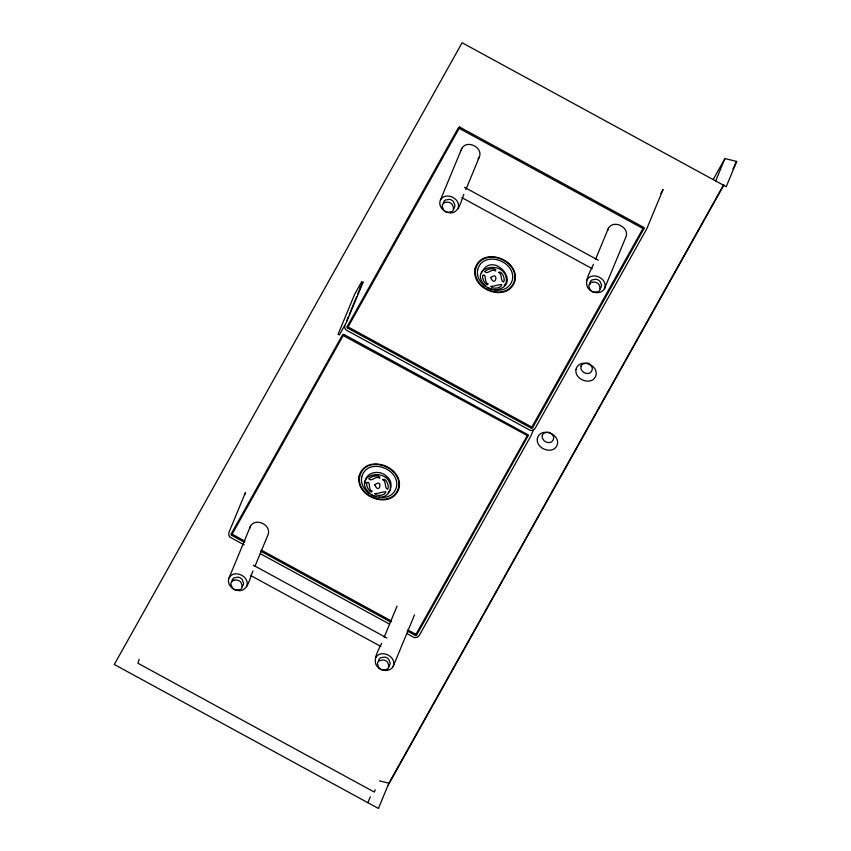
<?xml version="1.0" encoding="UTF-8"?>
<svg xmlns="http://www.w3.org/2000/svg" width="851" height="851" viewBox="0 0 851 851"><rect width="100%" height="100%" fill="white"/><g stroke="black" fill="none" stroke-linecap="round" stroke-linejoin="round"><path stroke-width="1.28" d="M365.398 483.177C364.388 471.954 379.94 469.316 386.535 476.283C395.545 482.655 390.024 498.707 378.78 497.218M390.322 489.378C392.832 465.997 350.346 472.858 369.313 493.303M506.26 282.128C508.77 258.747 466.284 265.608 485.24 286.053M244.78 494.718L245.588 492.314M344.783 325.561L344.761 328.178L346.176 330.039L529.992 430.234L531.843 430.532L533.822 429.617M255.002 566.202L267.927 535.002C272.139 525.312 255.704 517.004 250.46 526.226L229.089 577.818C226.653 583.222 231.376 589.073 236.631 590.307C247.971 593.296 249.566 577.989 253.013 571.01M249.832 528.237L250.46 526.226M246.556 586.605C250.768 576.914 234.323 568.596 229.089 577.818M465.848 189.613L479.262 157.212C483.474 147.521 467.039 139.202 461.795 148.425L440.424 200.028C437.988 205.431 442.711 211.282 447.966 212.505C458.753 215.463 460.816 201.293 463.859 194.411M461.168 150.446L461.795 148.425M457.891 208.814C462.104 199.123 445.669 190.805 440.424 200.028M381.642 643.313C378.163 650.738 369.696 663.94 380.833 669.312C384.886 671.418 390.832 670.865 393.141 666.503L414.511 614.901M393.141 666.503C397.353 656.812 380.908 648.494 375.674 657.717M593.466 264.321C590.211 272.075 580.552 285.798 592.168 291.51C596.221 293.627 602.168 293.074 604.476 288.712L625.847 237.11C630.059 227.419 613.624 219.101 608.38 228.323L595.455 259.523M607.752 230.334L608.38 228.323M604.476 288.712C608.688 279.011 592.253 270.703 587.009 279.926M481.453 272.969C492.835 248.354 524.748 286.574 494.718 289.968M343.613 334.305L342.389 335.145L231.376 533.598L231.302 535.077M459.551 127.054L458.327 127.905L347.304 326.358L347.24 327.826M415.618 635.527L416.841 634.686L527.854 436.233L527.928 434.765M531.673 428.298L532.769 427.447L643.792 228.993L643.856 227.515M245.29 492.899L229.025 532.194L228.706 534.758L229.844 537.034M346.697 320.721L348.197 317.093M349.197 314.668L356.718 296.531M357.718 294.116L360.718 286.861M384.12 637.314L397.045 606.114M367.866 802.695L370.302 796.802M375.238 789.792L374.302 792.068L137.915 663.227L139.149 659.291M533.62 429.425L530.822 436.052L419.383 635.218M723.712 184.646L388.886 783.186L378.429 808.45L114.311 664.493L462.114 42.752L726.222 186.709L736.689 161.445L724.935 158.563L713.255 179.433M715.659 180.955L724.935 158.563M361.888 281.373L354.644 294.318L338.081 334.305L339.347 334.986L346.591 322.04L363.154 282.064L360.133 287.457M660.844 193.571L663.078 189.528L646.76 228.802L535.311 427.979M734.743 164.934L736.689 161.445M387.705 786.058L723.818 185.199M732.902 168.955L735.498 164.317M478.039 158.924L479.262 157.212M504.196 285.362L505.994 283.096M388.258 492.612L390.056 490.336M534.832 428.649L533.939 429.521M418.894 635.899L418.001 636.771M417.405 637.197L414.48 637.676L407.076 633.676M387.141 669.312L382.961 670.056A6.904 6.563 22.5 0 1 378.929 667.822L377.418 663.918A4.553 4.329 22.5 0 1 379.301 660.642L383.482 659.897A6.904 6.563 22.5 0 1 387.503 662.121L389.024 666.025A4.553 4.329 22.5 0 1 387.141 669.312M379.493 780.878L388.886 783.186M643.93 228.717L643.016 228.451L531.843 427.181L532.609 427.713M527.992 435.957L343.187 335.549L232.1 534.247L231.227 533.875M487.719 287.755L492.123 289.574M587.913 363.154L589.605 363.845M371.791 495.005L376.185 496.824M347.165 326.635L348.038 326.997L459.21 128.256L458.487 127.639M464.54 187.337L598.327 260.257M461.891 197.655L592.19 268.671M244.992 541.193L232.089 534.141L231.387 535.151L244.375 542.247M261.268 550.054L391.46 621.017M407.735 629.889L416.011 634.389L415.501 635.506L407.15 630.974M260.651 551.118L390.875 622.102M230.238 537.289L244.205 544.895M260.491 553.778L389.63 624.155M253.204 565.128L386.992 638.048M250.556 575.446L380.854 646.462M416.682 634.952L415.916 634.431L527.833 434.68L343.942 334.432L343.187 335.549L342.549 334.879M590.073 284.617L589.945 283.266A4.553 4.329 22.5 0 1 591.828 279.979L596.008 279.234A6.904 6.563 22.5 0 1 600.029 281.468L601.551 285.362A4.553 4.329 22.5 0 1 599.668 288.649M378.599 661.057A4.553 4.329 22.5 0 1 380.482 657.77L384.663 657.025A6.904 6.563 22.5 0 1 388.694 659.259L390.205 663.163A4.553 4.329 22.5 0 1 388.322 666.439M232.015 581.159A4.553 4.329 22.5 0 1 233.908 577.872L238.078 577.127A6.904 6.563 22.5 0 1 242.109 579.361L243.62 583.265A4.553 4.329 22.5 0 1 241.737 586.552M453.083 208.761A4.553 4.329 22.5 0 0 454.966 205.474L453.445 201.57A6.904 6.563 22.5 0 0 449.424 199.336L445.243 200.081A4.553 4.329 22.5 0 0 443.36 203.368M359.09 476.092C354.973 497.814 392.736 510.611 399.14 487.719C403.257 466.008 365.505 453.2 359.09 476.092M359.686 476.198C355.686 497.324 392.407 509.77 398.64 487.517C402.64 466.391 365.919 453.945 359.686 476.198M361.739 476.858C358.154 495.761 390.917 506.813 396.492 486.953C400.066 468.103 367.302 456.998 361.739 476.858M366.983 482.602C365.026 484.91 371.1 495.559 372.164 491.016C367.706 490.495 370.962 480.326 366.983 482.602M369.079 478.858C370.94 482.421 376.312 475.081 379.748 478.23C380.886 474.135 370.196 476.198 369.079 478.858M374.823 484.879C379.525 495.878 383.45 477.698 374.823 484.879M374.961 493.623C376.397 497.005 385.801 495.303 385.865 491.804C382.865 491.548 378.099 493.75 374.961 493.623M382.78 479.645C386.769 481.326 384.131 488.665 387.726 489.251C389.609 486.857 386.194 477.39 382.78 479.645M475.028 268.842C470.911 290.563 508.664 303.36 515.078 280.479C519.195 258.757 481.432 245.96 475.028 268.842M475.624 268.959C471.624 290.074 508.334 302.52 514.568 280.266C518.578 259.14 481.857 246.694 475.624 268.959M477.677 269.618C474.081 288.51 506.856 299.563 512.43 279.702C515.993 260.863 483.23 249.758 477.677 269.618M482.921 275.352C480.953 277.66 487.038 288.308 488.102 283.766C483.634 283.245 486.9 273.075 482.921 275.352M485.006 271.607C486.878 275.181 492.24 267.831 495.686 270.98C496.824 266.895 486.123 268.959 485.006 271.607M490.75 277.628C495.452 288.638 499.388 270.448 490.75 277.628M490.899 286.372C492.335 289.755 501.739 288.053 501.803 284.564C498.792 284.298 494.027 286.5 490.899 286.372M498.707 272.394C502.707 274.086 500.058 281.415 503.664 282.011C505.547 279.607 502.122 270.15 498.707 272.394M537.396 438.329C535.332 449.2 554.235 455.604 557.437 444.148C559.501 433.276 540.598 426.872 537.396 438.329M576.031 369.27C573.968 380.142 592.86 386.545 596.072 375.089C598.136 364.217 579.233 357.814 576.031 369.27M542.3 435.212L542.278 437.861L543.768 440.371A6.893 6.563 22.5 0 0 547.863 442.488C552.565 443.701 555.767 437.488 552.044 434.361A6.893 6.563 22.5 0 0 547.948 432.244L543.832 433.138L542.3 435.212M580.946 366.132L580.925 368.781L582.414 371.291A6.893 6.563 22.5 0 0 586.499 373.408C591.211 374.621 594.413 368.398 590.69 365.281A6.893 6.563 22.5 0 0 586.594 363.164L582.478 364.058L580.946 366.132M459.668 127.086L459.115 128.299L643.037 228.547L643.771 227.44L459.668 127.086M531.939 427.138L531.226 428.159L347.325 327.912L348.027 326.901L531.939 427.138M445.296 202.357L444.052 202.953A4.553 4.329 22.5 0 0 442.169 206.24L443.69 210.133A6.904 6.563 22.5 0 0 447.711 212.367L451.892 211.622A4.553 4.329 22.5 0 0 453.774 208.335L452.264 204.431A6.904 6.563 22.5 0 0 448.232 202.208L445.296 202.357M591.881 282.255L590.637 282.84A4.553 4.329 22.5 0 0 588.754 286.127L590.275 290.031A6.904 6.563 22.5 0 0 594.296 292.265L598.476 291.521A4.553 4.329 22.5 0 0 600.359 288.234L598.838 284.33A6.904 6.563 22.5 0 0 594.817 282.096L591.881 282.255M233.961 580.148L232.717 580.744A4.553 4.329 22.5 0 0 230.834 584.031L232.344 587.924A6.904 6.563 22.5 0 0 236.376 590.158L240.556 589.413A4.553 4.329 22.5 0 0 242.439 586.126L240.918 582.233A6.904 6.563 22.5 0 0 236.897 579.999L233.961 580.148"/></g></svg>
